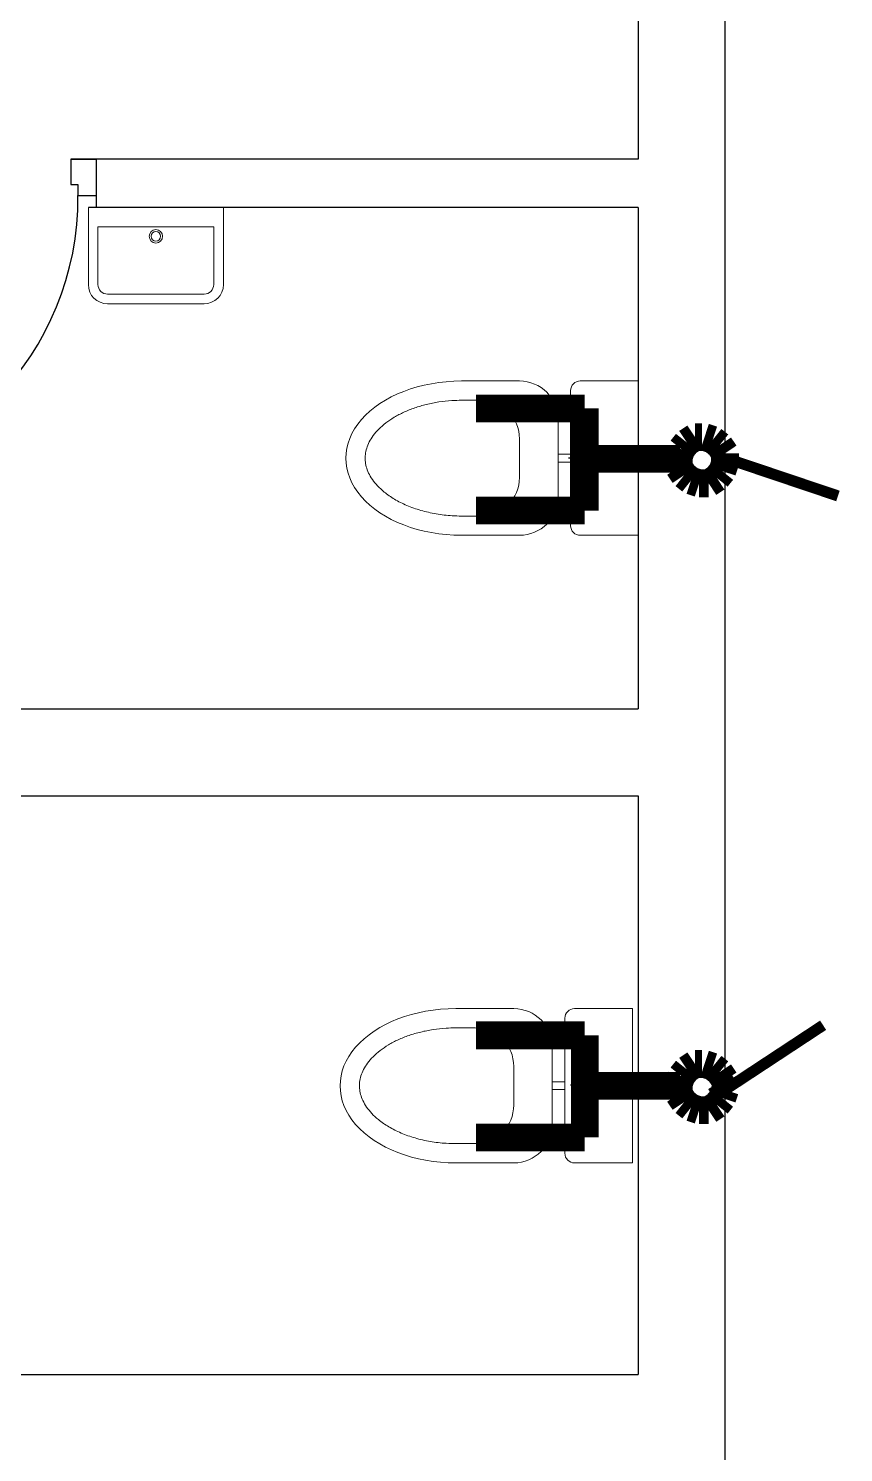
# Model space of a CAD drawing. Header units: millimetres. Extents: x -7698 to 47223, y 0 to 22596.
# Drawn here: x 13695 to 15807, y 5523 to 9214 of the extents above; entities that cross this region are included whole.
import ezdxf

# ---------------------------------------------------------------- set-up
doc = ezdxf.new("R2010")
doc.units = ezdxf.units.MM
doc.layers.add('DOORS', color=50, linetype='Continuous')
for name, color, linetype, lineweight in [('Fixtures', 7, 'Continuous', 5), ('SWP', 10, 'Continuous', 20), ('WALLS', 80, 'Continuous', 30)]:
    doc.layers.add(name, color=color, linetype=linetype, lineweight=lineweight)

# ---------------------------------------------------------------- blocks, each defined once
blk = doc.blocks.new('wc')
for p, q in [((0, 457.6), (0, 307.6)), ((50, 457.6), (50, 407.6)), ((350, 407.6), (350, 457.6)), ((400, 307.6), (400, 457.6)), ((150, 307.6), (250, 307.6)), ((100, 207.6), (300, 207.6)), ((190, 207.6), (190, 175)), ((210, 207.6), (210, 175)), ((0, 150), (0, 0)), ((25, 175), (375, 175)), ((400, 0), (400, 150)), ((0, 0), (400, 0))]:
    blk.add_line(p, q)
for centre, radius, start, end in [((150, 407.6), 100, 180, 270), ((250, 407.6), 100, 270, 0), ((100, 307.6), 100, 180, 270), ((300, 307.6), 100, 270, 0), ((300, 307.6), 100, 270, 0), ((25, 150), 25, 90, 180), ((375, 150), 25, 360, 90)]:
    blk.add_arc(centre, radius, start, end)
blk.add_ellipse((200, 457.6), major_axis=(0, 300), ratio=0.666667, start_param=4.712389, end_param=7.853982)
blk.add_open_spline([(350, 457.6), (350, 465.8), (349.7, 474.1), (348.4, 496.3), (346.8, 510.2), (342.1, 537.3), (339.1, 550.5), (331.7, 575.9), (327.4, 588), (317.7, 610.9), (312.3, 621.6), (300.6, 641.3), (294.4, 650.2), (282.6, 664.6), (277.2, 670.4), (266.3, 680.6), (260.8, 685.1), (249.7, 692.8), (244.1, 696), (233.1, 701.1), (227.7, 703.1), (216.9, 706), (211.6, 706.9), (201, 707.7), (195.7, 707.6), (185.1, 706.4), (179.7, 705.3), (168.9, 701.9), (163.4, 699.7), (152.4, 694), (146.8, 690.5), (135.7, 682.3), (130.2, 677.6), (119.3, 666.8), (114, 660.7), (103.7, 647.4), (98.8, 640.1), (89.4, 624.4), (84.9, 616), (76.7, 598.2), (73, 588.8), (66.2, 569.3), (63.3, 559.1), (58.2, 538.2), (56.1, 527.4), (52.7, 505.5), (51.5, 494.4), (50.3, 474.6), (50, 466.1), (50, 457.6)], degree=3, knots=[4.712389, 4.712389, 4.712389, 4.712389, 4.805294, 4.805294, 4.96378, 4.96378, 5.122267, 5.122267, 5.280753, 5.280753, 5.439239, 5.439239, 5.597725, 5.597725, 5.724795, 5.724795, 5.851866, 5.851866, 5.978936, 5.978936, 6.106006, 6.106006, 6.233076, 6.233076, 6.360146, 6.360146, 6.487216, 6.487216, 6.614287, 6.614287, 6.741357, 6.741357, 6.868427, 6.868427, 6.995497, 6.995497, 7.122567, 7.122567, 7.249638, 7.249638, 7.376708, 7.376708, 7.503778, 7.503778, 7.630848, 7.630848, 7.757918, 7.757918, 7.853982, 7.853982, 7.853982, 7.853982])
blk = doc.blocks.new('BASIN350')
for p, q in [((300, 250), (50, 250)), ((300, 225), (50, 225)), ((0, 200), (0, 0)), ((25, 200), (25, 50)), ((325, 50), (325, 200)), ((350, 0), (350, 200)), ((25, 50), (325, 50)), ((0, 0), (350, 0))]:
    blk.add_line(p, q)
for radius in [17.4, 12.4]:
    blk.add_circle((175, 75), radius)
for centre, radius, start, end in [((50, 200), 50, 90, 180), ((50, 200), 25, 90, 180), ((300, 200), 50, 0, 90), ((300, 200), 25, 360, 90)]:
    blk.add_arc(centre, radius, start, end)

msp = doc.modelspace()

# ---------------------------------------------------------------- linework, layer by layer
at = {"layer": 'DOORS'}
for p, q in [((13804.3, 8875), (13804.3, 8809.3)), ((13804.3, 8875), (13870, 8875)), ((13870, 8875), (13870, 8781.1)), ((13804.3, 8809.3), (13823.1, 8809.3)), ((13823.1, 8809.3), (13823.1, 8781.1)), ((13823.1, 8781.1), (13870, 8781.1))]:
    msp.add_line(p, q, dxfattribs=at)
msp.add_arc((13078.2, 8774.8), 744.9, 270.9665, 0.4839, dxfattribs=at)
at = {"layer": 'SWP'}
for points, const_width in [([(14854.4, 8228.8), (15136.6, 8228.8)], 72), ([(15136.6, 8228.8), (15136.6, 7964.2)], 72), ([(15387.2, 8123), (15380, 8101.8)], 72), ([(15401.2, 8140.6), (15387.2, 8123)], 72), ([(15422.4, 8154.6), (15401.2, 8140.6)], 72), ([(15440, 8154.6), (15422.4, 8154.6)], 72), ([(15468.2, 8147.6), (15447, 8154.6)], 72), ([(15485.8, 8133.4), (15468.2, 8147.6)], 72), ([(15500, 8112.4), (15485.8, 8133.4)], 72), ([(15383.6, 8098.2), (15136.6, 8098.2)], 72), ([(15380, 8101.8), (15380, 8077)], 72), ([(15493, 8066.4), (15500, 8087.6)], 72), ([(15500, 8087.6), (15500, 8112.4)], 72), ([(15380, 8077), (15394.2, 8055.8)], 72), ([(15394.2, 8055.8), (15411.8, 8041.8)], 72), ([(15457.6, 8034.8), (15478.8, 8048.8)], 72), ([(15478.8, 8048.8), (15493, 8066.4)], 72), ([(15792.8, 8002), (15504.2, 8099.2)], 28.8), ([(15411.8, 8041.8), (15433, 8034.8)], 72), ([(15433, 8034.8), (15457.6, 8034.8)], 72), ([(14854.4, 7964.2), (15136.6, 7964.2)], 72), ([(15754.3, 6630.1), (15500, 6462.6)], 28.8), ([(14854.4, 6603.8), (15136.6, 6603.8)], 72), ([(15136.6, 6603.8), (15136.6, 6339.2)], 72), ([(15387.2, 6498), (15380, 6476.8)], 72), ([(15401.2, 6515.6), (15387.2, 6498)], 72), ([(15422.4, 6529.6), (15401.2, 6515.6)], 72), ([(15440, 6529.6), (15422.4, 6529.6)], 72), ([(15468.2, 6522.6), (15447, 6529.6)], 72), ([(15485.8, 6508.4), (15468.2, 6522.6)], 72), ([(15500, 6487.4), (15485.8, 6508.4)], 72), ([(15383.6, 6473.2), (15136.6, 6473.2)], 72), ([(15380, 6476.8), (15380, 6452)], 72), ([(15500, 6462.6), (15486.9, 6483.6)], 72), ([(15493, 6441.4), (15500, 6462.6)], 72), ([(15380, 6452), (15394.2, 6430.8)], 72), ([(15394.2, 6430.8), (15411.8, 6416.8)], 72), ([(15457.6, 6409.8), (15478.8, 6423.8)], 72), ([(15478.8, 6423.8), (15493, 6441.4)], 72), ([(15411.8, 6416.8), (15433, 6409.8)], 72), ([(15433, 6409.8), (15457.6, 6409.8)], 72), ([(14854.4, 6339.2), (15136.6, 6339.2)], 72)]:
    msp.add_lwpolyline(points, dxfattribs=dict(at, const_width=const_width))
at = {"layer": 'WALLS'}
for p, q in [((15500, 14175), (15500, 0)), ((15275, 10225), (15275, 8875)), ((15275, 8875), (13804.3, 8875)), ((13870, 8875), (13870, 8750)), ((15275, 8750), (13850, 8750)), ((15275, 8750), (15275, 7450)), ((15275, 8100), (15094.3, 8100)), ((12775, 7450), (15275, 7450)), ((11675, 7225), (15275, 7225)), ((15275, 7225), (15275, 5725)), ((15275, 6475), (15100, 6475)), ((11675, 5725), (15275, 5725))]:
    msp.add_line(p, q, dxfattribs=at)

# ---------------------------------------------------------------- block references
at = {"layer": 'Fixtures', "xscale": -1}
for name, p, rotation in [('BASIN350', (13850, 8750), 180), ('wc', (15275, 8300), 90), ('wc', (15260.1, 6673.2), 90)]:
    msp.add_blockref(name, p, dxfattribs=dict(at, rotation=rotation))

doc.saveas('drawing.dxf')
